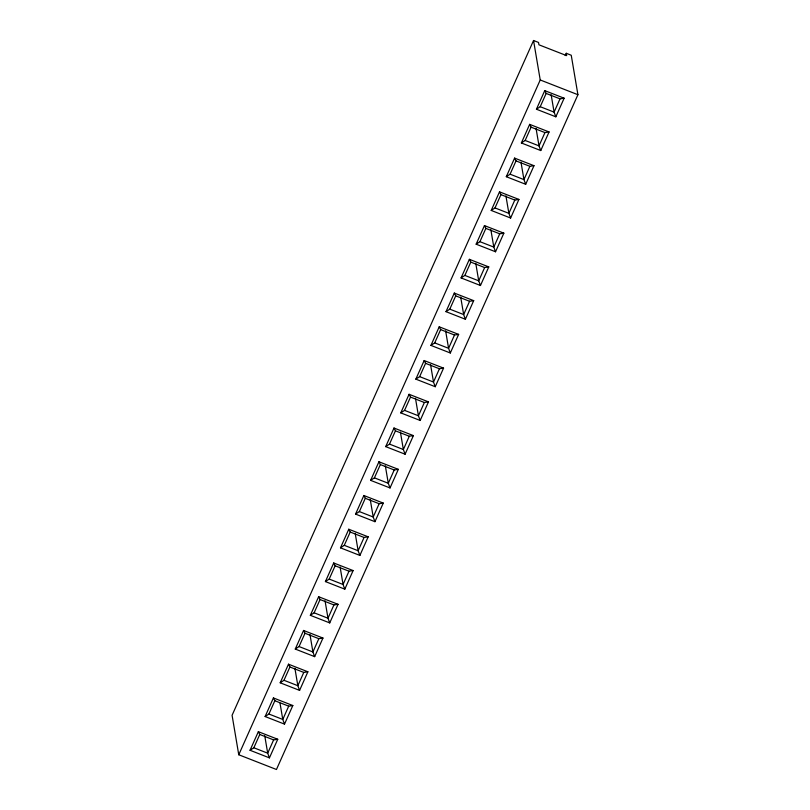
<?xml version="1.0" encoding="UTF-8"?>
<svg xmlns="http://www.w3.org/2000/svg" width="810" height="810" viewBox="0 0 810 810"><rect width="100%" height="100%" fill="white"/><g stroke="black" fill="none" stroke-linecap="round" stroke-linejoin="round"><path stroke-width="1.21" d="M566.251 53.288L566.656 55.637L538.933 44.803L538.539 42.454L533.547 40.5L232.085 715.291L238.758 754.758L276.453 769.5L577.915 94.709L571.242 55.242L566.251 53.288L565.218 55.596M238.758 754.758L540.229 79.967L533.547 40.5M250.037 750.273L258.349 731.683L277.749 739.267L269.436 757.866L250.037 750.273L253.834 747.762L259.777 734.478L258.349 731.683M265.113 716.536L273.416 697.937L292.825 705.53L284.512 724.12L265.113 716.536L268.91 714.025L274.843 700.741L273.416 697.937M280.189 682.8L288.492 664.2L307.891 671.784L299.589 690.383L280.189 682.8L283.986 680.289L289.919 667.005L288.492 664.2M295.255 649.063L303.568 630.463L322.967 638.047L314.665 656.647L295.255 649.063L299.062 646.542L304.995 633.258L303.568 630.463M310.331 615.317L318.644 596.727L338.043 604.311L329.731 622.91L310.331 615.317L314.128 612.805L320.061 599.521L318.644 596.727M325.407 581.58L333.71 562.98L353.119 570.564L344.807 589.164L325.407 581.58L329.204 579.069L335.137 565.785L333.71 562.98M340.483 547.844L348.786 529.244L368.185 536.827L359.883 555.427L340.483 547.844L344.28 545.322L350.214 532.038L348.786 529.244M355.55 514.097L363.862 495.507L383.262 503.091L374.949 521.691L355.55 514.097L359.356 511.586L365.29 498.302L363.862 495.507M370.626 480.36L378.938 461.761L398.338 469.354L390.025 487.944L370.626 480.36L374.423 477.849L380.356 464.565L378.938 461.761M385.702 446.624L394.004 428.024L413.404 435.608L405.101 454.207L385.702 446.624L389.499 444.103L395.432 430.829L394.004 428.024M400.768 412.877L409.08 394.288L428.48 401.871L420.177 420.471L400.768 412.877L404.575 410.366L410.508 397.082L409.08 394.288M415.844 379.141L424.156 360.541L443.556 368.135L435.243 386.724L415.844 379.141L419.641 376.63L425.584 363.346L424.156 360.541M430.92 345.404L439.222 326.805L458.632 334.388L450.319 352.988L430.92 345.404L434.717 342.893L440.65 329.609L439.222 326.805M445.996 311.658L454.299 293.068L473.698 300.652L465.396 319.251L445.996 311.658L449.793 309.147L455.726 295.863L454.299 293.068M461.062 277.921L469.375 259.322L488.774 266.915L480.472 285.505L461.062 277.921L464.869 275.41L470.802 262.126L469.375 259.322M476.138 244.185L484.451 225.585L503.85 233.169L495.538 251.768L476.138 244.185L479.935 241.674L485.868 228.39L484.451 225.585M491.214 210.438L499.517 191.848L518.926 199.432L510.614 218.032L491.214 210.438L495.011 207.927L500.944 194.643L499.517 191.848M506.291 176.702L514.593 158.102L533.992 165.696L525.69 184.285L506.291 176.702L510.087 174.19L516.021 160.906L514.593 158.102M521.356 142.965L529.669 124.365L549.069 131.949L540.756 150.549L521.356 142.965L525.163 140.454L531.097 127.17L529.669 124.365M536.433 109.218L544.745 90.629L564.145 98.212L555.832 116.812L536.433 109.218L540.229 106.707L546.163 93.423L544.745 90.629M277.749 739.267L273.628 739.905L267.695 753.189L269.436 757.866M292.825 705.53L288.704 706.158L282.771 719.442L284.512 724.12M307.891 671.784L303.78 672.421L297.847 685.706L299.589 690.383M322.967 638.047L318.846 638.685L312.913 651.969L314.665 656.647M338.043 604.311L333.923 604.938L327.989 618.222L329.731 622.91M353.119 570.564L348.999 571.202L343.065 584.486L344.807 589.164M368.185 536.827L364.075 537.465L358.131 550.749L359.883 555.427M383.262 503.091L379.141 503.719L373.207 517.003L374.949 521.691M398.338 469.354L394.217 469.982L388.284 483.266L390.025 487.944M413.404 435.608L409.293 436.246L403.36 449.53L405.101 454.207M428.48 401.871L424.369 402.499L418.426 415.783L420.177 420.471M443.556 368.135L439.435 368.763L433.502 382.047L435.243 386.724M458.632 334.388L454.511 335.026L448.578 348.31L450.319 352.988M473.698 300.652L469.587 301.279L463.654 314.563L465.396 319.251M488.774 266.915L484.653 267.543L478.72 280.827L480.472 285.505M503.85 233.169L499.729 233.806L493.796 247.09L495.538 251.768M518.926 199.432L514.806 200.07L508.872 213.344L510.614 218.032M533.992 165.696L529.882 166.323L523.948 179.607L525.69 184.285M549.069 131.949L544.948 132.587L539.014 145.871L540.756 150.549M564.145 98.212L560.024 98.85L554.091 112.124L555.832 116.812M540.229 79.967L577.915 94.709M546.163 93.423L560.024 98.85M540.229 106.707L554.091 112.124L551.134 94.669M531.097 127.17L544.948 132.587M525.163 140.454L539.014 145.871L536.058 128.405M516.021 160.906L529.882 166.323M510.087 174.19L523.948 179.607L520.992 162.142M500.944 194.643L514.806 200.07M495.011 207.927L508.872 213.344L505.916 195.888M485.868 228.39L499.729 233.806M479.935 241.674L493.796 247.09L490.84 229.625M470.802 262.126L484.653 267.543M464.869 275.41L478.72 280.827L475.774 263.361M455.726 295.863L469.587 301.279M449.793 309.147L463.654 314.563L460.698 297.098M440.65 329.609L454.511 335.026M434.717 342.893L448.578 348.31L445.621 330.844M425.584 363.346L439.435 368.763M419.641 376.63L433.502 382.047L430.545 364.581M410.508 397.082L424.369 402.499M404.575 410.366L418.426 415.783L415.479 398.317M395.432 430.829L409.293 436.246M389.499 444.103L403.36 449.53L400.403 432.064M380.356 464.565L394.217 469.982M374.423 477.849L388.284 483.266L385.327 465.801M365.29 498.302L379.141 503.719M359.356 511.586L373.207 517.003L370.251 499.537M350.214 532.038L364.075 537.465M344.28 545.322L358.131 550.749L355.185 533.284M335.137 565.785L348.999 571.202M329.204 579.069L343.065 584.486L340.109 567.02M320.061 599.521L333.923 604.938M314.128 612.805L327.989 618.222L325.033 600.757M304.995 633.258L318.846 638.685M299.062 646.542L312.913 651.969L309.967 634.503M289.919 667.005L303.78 672.421M283.986 680.289L297.847 685.706L294.891 668.24M274.843 700.741L288.704 706.158M268.91 714.025L282.771 719.442L280.027 703.232M259.777 734.478L273.628 739.905M253.834 747.762L267.695 753.189L264.738 735.723"/></g></svg>
